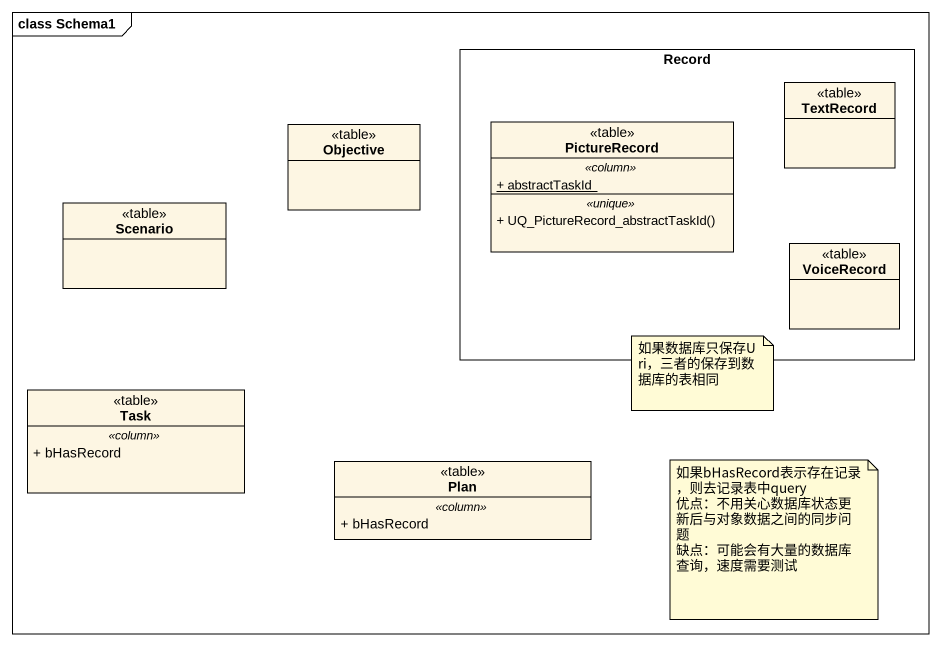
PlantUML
@startuml
mainframe class Schema1
hide circle
hide empty members
skinparam classAttributeIconSize 0
rectangle "Record" as Record_ {
  class TextRecord <<table>>
  class PictureRecord <<table>> {
    .. <<column>> ..
    {static} + abstractTaskId
    .. <<unique>> ..
    + UQ_PictureRecord_abstractTaskId()
  }
  class VoiceRecord <<table>>
}
class Objective <<table>>
class Scenario <<table>>
class Task <<table>> {
  .. <<column>> ..
  + bHasRecord
}
class Plan <<table>> {
  .. <<column>> ..
  + bHasRecord
}
note as N1
  如果数据库只保存Uri，三者的保存到数据库的表相同
end note
note as N2
  如果bHasRecord表示存在记录，则去记录表中query
  优点：不用关心数据库状态更新后与对象数据之间的同步问题
  缺点：可能会有大量的数据库查询，速度需要测试
end note
@enduml
